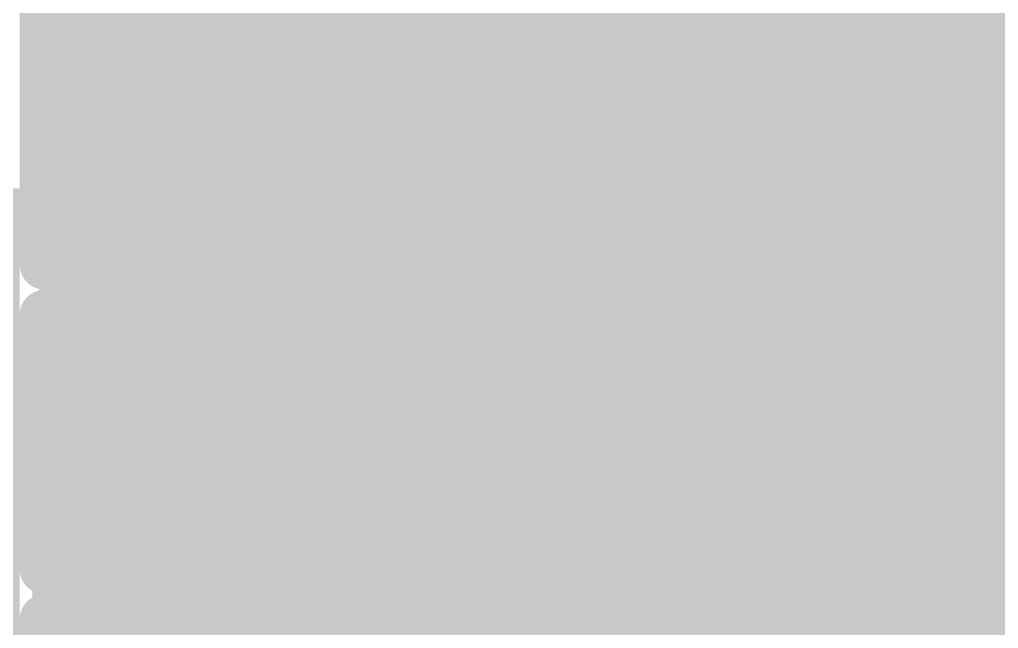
# Model space of a CAD drawing. Header units: millimetres. Extents: x 15 to 120, y 22 to 104.
# Drawn here: x 58.05 to 59.98, y 59.633 to 60.833 of the extents above; entities that cross this region are included whole.
import ezdxf

# ---------------------------------------------------------------- set-up
doc = ezdxf.new("R2010")
doc.units = ezdxf.units.MM
for name, color, linetype in [('BottomLayer', 5, 'Continuous'), ('BottomPaste', 16, 'Continuous'), ('BottomSolder', 6, 'Continuous'), ('Mechanical13', 56, 'Continuous'), ('Mechanical15', 56, 'Continuous'), ('MultiLayer', 9, 'Continuous'), ('TopLayer', 1, 'Continuous'), ('TopPaste', 8, 'Continuous'), ('TopSolder', 216, 'Continuous')]:
    doc.layers.add(name, color=color, linetype=linetype)

msp = doc.modelspace()

# ---------------------------------------------------------------- linework, layer by layer
at = {"layer": 'BottomLayer'}
for points, const_width in [([(58.44999994, 60.60000325999999), (58.44999994, 61.87500197999999)], 0.2499995), ([(59.15000108, 60.60000325999999), (59.15000108, 61.7000036)], 0.2999994), ([(58.44999994, 60.60000072), (58.44999994, 60.60000325999999)], 0.2499995), ([(58.44999994, 60.00000446), (58.44999994, 60.60000072)], 0.2499995), ([(59.15000108, 60.00000446), (59.15000108, 60.5749995)], 0.2999994), ([(59.15000108, 60.5749995), (59.15000108, 60.60000325999999)], 0.2499995), ([(59.84999968, 60.00000446), (59.84999968, 60.60000325999999)], 0.2499995), ([(59.15000108, 59.40000311999999), (59.15000108, 60.00000446)], 0.2999994), ([(58.44999994, 59.40000311999999), (58.44999994, 60.00000446)], 0.2499995), ([(59.84999968, 59.40000311999999), (59.84999968, 60.00000446)], 0.2499995)]:
    msp.add_lwpolyline(points, dxfattribs=dict(at, const_width=const_width))
for points, const_width in [([(59.0750025, 60.60000325999999, 1), (59.22499965999999, 60.60000325999999, 1)], 0.1499997), ([(58.26250221999999, 60.60000072, 1), (58.3875007, 60.60000072, 1)], 0.12499848), ([(58.3875007, 60.60000325999999, 1), (58.51249918, 60.60000325999999, 1)], 0.12499848), ([(58.3875007, 60.60000325999999, 1), (58.51249918, 60.60000325999999, 1)], 0.12499848), ([(58.3875007, 60.60000072, 1), (58.51249918, 60.60000072, 1)], 0.12499848), ([(58.3875007, 60.60000072, 1), (58.51249918, 60.60000072, 1)], 0.12499848), ([(58.51250172, 60.60000072, 1), (58.6375002, 60.60000072, 1)], 0.12499848), ([(59.0750025, 60.5749995, 1), (59.22499965999999, 60.5749995, 1)], 0.1499997), ([(59.08750183999999, 60.60000325999999, 1), (59.21250032, 60.60000325999999, 1)], 0.12499848), ([(59.78750044, 60.60000325999999, 1), (59.91249892, 60.60000325999999, 1)], 0.12499848), ([(58.96250082, 60.57500203999999, 1), (59.0874993, 60.57500203999999, 1)], 0.12499848), ([(59.08750183999999, 60.5749995, 1), (59.21250032, 60.5749995, 1)], 0.12499848), ([(59.63750074, 60.45000101999999, 1), (59.76249922, 60.45000101999999, 1)], 0.12499848), ([(59.91250145999999, 60.45000101999999, 1), (60.03749994, 60.45000101999999, 1)], 0.12499848), ([(58.26250221999999, 60.20000151999999, 1), (58.3875007, 60.20000151999999, 1)], 0.12499848), ([(59.23750154, 60.10000171999999, 1), (59.36250002, 60.10000171999999, 1)], 0.12499848), ([(59.0750025, 60.00000446, 1), (59.22499965999999, 60.00000446, 1)], 0.1499997), ([(59.0750025, 60.00000446, 1), (59.22499965999999, 60.00000446, 1)], 0.1499997), ([(58.3875007, 60.00000446, 1), (58.51249918, 60.00000446, 1)], 0.12499848), ([(58.3875007, 60.00000446, 1), (58.51249918, 60.00000446, 1)], 0.12499848), ([(58.41250192, 60.00000192, 1), (58.5375004, 60.00000192, 1)], 0.12499848), ([(59.63750074, 60.00000192, 1), (59.76249922, 60.00000192, 1)], 0.12499848), ([(59.78750044, 60.00000446, 1), (59.91249892, 60.00000446, 1)], 0.12499848), ([(59.78750044, 60.00000446, 1), (59.91249892, 60.00000446, 1)], 0.12499848), ([(59.91250145999999, 60.00000192, 1), (60.03749994, 60.00000192, 1)], 0.12499848), ([(59.13750174, 59.6250014, 1), (59.26250022, 59.6250014, 1)], 0.12499848)]:
    msp.add_lwpolyline(points, format="xyb", close=True, dxfattribs=dict(at, const_width=const_width))
for points in [[(58.69999944, 60.45000356), (58.69999944, 60.75000296), (58.20000044, 60.45000356), (58.20000044, 60.75000296)], [(59.40000058, 60.45000356), (59.40000058, 60.75000296), (58.90000157999999, 60.45000356), (58.90000157999999, 60.75000296)], [(60.09999918, 60.45000356), (60.09999918, 60.75000296), (59.60000017999999, 60.45000356), (59.60000017999999, 60.75000296)], [(58.69999944, 59.85000476), (58.69999944, 60.15000415999999), (58.20000044, 59.85000476), (58.20000044, 60.15000415999999)], [(59.40000058, 59.85000476), (59.40000058, 60.15000415999999), (58.90000157999999, 59.85000476), (58.90000157999999, 60.15000415999999)], [(60.09999918, 59.85000476), (60.09999918, 60.15000415999999), (59.60000017999999, 59.85000476), (59.60000017999999, 60.15000415999999)]]:
    msp.add_solid(points, dxfattribs=at)
at = {"layer": 'BottomPaste'}
for points in [[(58.69999944, 60.45000356), (58.69999944, 60.75000296), (58.20000044, 60.45000356), (58.20000044, 60.75000296)], [(58.69999944, 60.45000356), (58.69999944, 60.75000296), (58.20000044, 60.45000356), (58.20000044, 60.75000296)], [(59.40000058, 60.45000356), (59.40000058, 60.75000296), (58.90000157999999, 60.45000356), (58.90000157999999, 60.75000296)], [(59.40000058, 60.45000356), (59.40000058, 60.75000296), (58.90000157999999, 60.45000356), (58.90000157999999, 60.75000296)], [(60.09999918, 60.45000356), (60.09999918, 60.75000296), (59.60000017999999, 60.45000356), (59.60000017999999, 60.75000296)], [(60.09999918, 60.45000356), (60.09999918, 60.75000296), (59.60000017999999, 60.45000356), (59.60000017999999, 60.75000296)], [(58.69999944, 59.85000476), (58.69999944, 60.15000415999999), (58.20000044, 59.85000476), (58.20000044, 60.15000415999999)], [(58.69999944, 59.85000476), (58.69999944, 60.15000415999999), (58.20000044, 59.85000476), (58.20000044, 60.15000415999999)], [(59.40000058, 59.85000476), (59.40000058, 60.15000415999999), (58.90000157999999, 59.85000476), (58.90000157999999, 60.15000415999999)], [(59.40000058, 59.85000476), (59.40000058, 60.15000415999999), (58.90000157999999, 59.85000476), (58.90000157999999, 60.15000415999999)], [(60.09999918, 59.85000476), (60.09999918, 60.15000415999999), (59.60000017999999, 59.85000476), (59.60000017999999, 60.15000415999999)], [(60.09999918, 59.85000476), (60.09999918, 60.15000415999999), (59.60000017999999, 59.85000476), (59.60000017999999, 60.15000415999999)]]:
    msp.add_solid(points, dxfattribs=at)
at = {"layer": 'BottomSolder'}
for points in [[(58.74999934, 60.40000366), (58.74999934, 60.80000286), (58.15000053999999, 60.40000366), (58.15000053999999, 60.80000286)], [(58.74999934, 60.40000366), (58.74999934, 60.80000286), (58.15000053999999, 60.40000366), (58.15000053999999, 60.80000286)], [(59.45000048, 60.40000366), (59.45000048, 60.80000286), (58.85000168, 60.40000366), (58.85000168, 60.80000286)], [(59.45000048, 60.40000366), (59.45000048, 60.80000286), (58.85000168, 60.40000366), (58.85000168, 60.80000286)], [(60.14999907999999, 60.40000366), (60.14999907999999, 60.80000286), (59.55000028, 60.40000366), (59.55000028, 60.80000286)], [(60.14999907999999, 60.40000366), (60.14999907999999, 60.80000286), (59.55000028, 60.40000366), (59.55000028, 60.80000286)], [(58.74999934, 59.80000485999999), (58.74999934, 60.20000406), (58.15000053999999, 59.80000485999999), (58.15000053999999, 60.20000406)], [(58.74999934, 59.80000485999999), (58.74999934, 60.20000406), (58.15000053999999, 59.80000485999999), (58.15000053999999, 60.20000406)], [(59.45000048, 59.80000485999999), (59.45000048, 60.20000406), (58.85000168, 59.80000485999999), (58.85000168, 60.20000406)], [(59.45000048, 59.80000485999999), (59.45000048, 60.20000406), (58.85000168, 59.80000485999999), (58.85000168, 60.20000406)], [(60.14999907999999, 59.80000485999999), (60.14999907999999, 60.20000406), (59.55000028, 59.80000485999999), (59.55000028, 60.20000406)], [(60.14999907999999, 59.80000485999999), (60.14999907999999, 60.20000406), (59.55000028, 59.80000485999999), (59.55000028, 60.20000406)]]:
    msp.add_solid(points, dxfattribs=at)
at = {"layer": 'Mechanical13', "const_width": 0.0999998}
for points in [[(58.48500113999999, 60.43500232), (58.48500113999999, 60.7650042)], [(58.48500113999999, 60.7650042), (59.11499988, 60.7650042)], [(59.11499988, 60.43500232), (59.11499988, 60.7650042)], [(59.88500088, 60.43500232), (59.88500088, 60.7650042)], [(59.88500088, 60.7650042), (60.51499962, 60.7650042)], [(58.48500113999999, 60.43500232), (59.11499988, 60.43500232)], [(59.88500088, 60.43500232), (60.51499962, 60.43500232)], [(58.48500113999999, 59.83500351999999), (58.48500113999999, 60.1650054)], [(58.48500113999999, 60.1650054), (59.11499988, 60.1650054)], [(59.11499988, 59.83500351999999), (59.11499988, 60.1650054)], [(59.88500088, 59.83500351999999), (59.88500088, 60.1650054)], [(59.88500088, 60.1650054), (60.51499962, 60.1650054)], [(58.48500113999999, 59.83500351999999), (59.11499988, 59.83500351999999)], [(59.88500088, 59.83500351999999), (60.51499962, 59.83500351999999)]]:
    msp.add_lwpolyline(points, dxfattribs=at)
at = {"layer": 'Mechanical13', "const_width": 0.0499999}
for points in [[(58.46000246, 60.7650042, 1), (58.50999982, 60.7650042, 1)], [(58.46000246, 60.7650042, 1), (58.50999982, 60.7650042, 1)], [(59.0900012, 60.7650042, 1), (59.13999856, 60.7650042, 1)], [(59.0900012, 60.7650042, 1), (59.13999856, 60.7650042, 1)], [(59.8600022, 60.7650042, 1), (59.90999956, 60.7650042, 1)], [(59.8600022, 60.7650042, 1), (59.90999956, 60.7650042, 1)], [(58.46000246, 60.43500232, 1), (58.50999982, 60.43500232, 1)], [(58.46000246, 60.43500232, 1), (58.50999982, 60.43500232, 1)], [(59.0900012, 60.43500232, 1), (59.13999856, 60.43500232, 1)], [(59.0900012, 60.43500232, 1), (59.13999856, 60.43500232, 1)], [(59.8600022, 60.43500232, 1), (59.90999956, 60.43500232, 1)], [(59.8600022, 60.43500232, 1), (59.90999956, 60.43500232, 1)], [(58.46000246, 60.1650054, 1), (58.50999982, 60.1650054, 1)], [(58.46000246, 60.1650054, 1), (58.50999982, 60.1650054, 1)], [(59.0900012, 60.1650054, 1), (59.13999856, 60.1650054, 1)], [(59.0900012, 60.1650054, 1), (59.13999856, 60.1650054, 1)], [(59.8600022, 60.1650054, 1), (59.90999956, 60.1650054, 1)], [(59.8600022, 60.1650054, 1), (59.90999956, 60.1650054, 1)], [(58.46000246, 59.83500351999999, 1), (58.50999982, 59.83500351999999, 1)], [(58.46000246, 59.83500351999999, 1), (58.50999982, 59.83500351999999, 1)], [(59.0900012, 59.83500351999999, 1), (59.13999856, 59.83500351999999, 1)], [(59.0900012, 59.83500351999999, 1), (59.13999856, 59.83500351999999, 1)], [(59.8600022, 59.83500351999999, 1), (59.90999956, 59.83500351999999, 1)], [(59.8600022, 59.83500351999999, 1), (59.90999956, 59.83500351999999, 1)]]:
    msp.add_lwpolyline(points, format="xyb", close=True, dxfattribs=at)
at = {"layer": 'Mechanical15', "const_width": 0.0999998}
for points in [[(58.10000064, 60.35000376), (58.10000064, 60.85000276)], [(58.10000064, 60.85000276), (59.50000038, 60.85000276)], [(59.50000038, 60.35000376), (59.50000038, 60.85000276)], [(59.50000038, 60.85000276), (60.90000011999999, 60.85000276)], [(59.50000038, 60.35000376), (59.50000038, 60.85000276)], [(58.80000178, 60.43500232), (58.80000178, 60.7650042)], [(58.63500084, 60.60000325999999), (58.96500018, 60.60000325999999)], [(58.00000084, 59.50000292), (58.00000084, 60.50000345999999)], [(58.10000064, 60.35000376), (59.50000038, 60.35000376)], [(59.50000038, 60.35000376), (60.90000011999999, 60.35000376)], [(58.10000064, 59.75000496), (58.10000064, 60.25000395999999)], [(58.10000064, 60.25000395999999), (59.50000038, 60.25000395999999)], [(59.50000038, 59.75000496), (59.50000038, 60.25000395999999)], [(59.50000038, 60.25000395999999), (60.90000011999999, 60.25000395999999)], [(59.50000038, 59.75000496), (59.50000038, 60.25000395999999)], [(58.80000178, 59.83500351999999), (58.80000178, 60.1650054)], [(57.4999993, 60.00000192), (58.49999983999999, 60.00000192)], [(58.63500084, 60.00000446), (58.96500018, 60.00000446)], [(58.10000064, 59.75000496), (59.50000038, 59.75000496)], [(59.50000038, 59.75000496), (60.90000011999999, 59.75000496)], [(58.10000064, 59.15000362), (58.10000064, 59.65000262)], [(58.10000064, 59.65000262), (59.50000038, 59.65000262)], [(59.50000038, 59.15000362), (59.50000038, 59.65000262)], [(59.50000038, 59.65000262), (60.90000011999999, 59.65000262)], [(59.50000038, 59.15000362), (59.50000038, 59.65000262)]]:
    msp.add_lwpolyline(points, dxfattribs=at)
at = {"layer": 'Mechanical15', "const_width": 0.0499999}
for points in [[(58.07500195999999, 60.85000276, 1), (58.12499931999999, 60.85000276, 1)], [(58.07500195999999, 60.85000276, 1), (58.12499931999999, 60.85000276, 1)], [(59.4750017, 60.85000276, 1), (59.52499906, 60.85000276, 1)], [(59.4750017, 60.85000276, 1), (59.52499906, 60.85000276, 1)], [(59.4750017, 60.85000276, 1), (59.52499906, 60.85000276, 1)], [(59.4750017, 60.85000276, 1), (59.52499906, 60.85000276, 1)], [(58.7750031, 60.7650042, 1), (58.82500046, 60.7650042, 1)], [(58.61000215999999, 60.60000325999999, 1), (58.65999952, 60.60000325999999, 1)], [(58.94000149999999, 60.60000325999999, 1), (58.98999886, 60.60000325999999, 1)], [(58.7750031, 60.43500232, 1), (58.82500046, 60.43500232, 1)], [(58.07500195999999, 60.35000376, 1), (58.12499931999999, 60.35000376, 1)], [(58.07500195999999, 60.35000376, 1), (58.12499931999999, 60.35000376, 1)], [(59.4750017, 60.35000376, 1), (59.52499906, 60.35000376, 1)], [(59.4750017, 60.35000376, 1), (59.52499906, 60.35000376, 1)], [(59.4750017, 60.35000376, 1), (59.52499906, 60.35000376, 1)], [(59.4750017, 60.35000376, 1), (59.52499906, 60.35000376, 1)], [(58.07500195999999, 60.25000395999999, 1), (58.12499931999999, 60.25000395999999, 1)], [(58.07500195999999, 60.25000395999999, 1), (58.12499931999999, 60.25000395999999, 1)], [(59.4750017, 60.25000395999999, 1), (59.52499906, 60.25000395999999, 1)], [(59.4750017, 60.25000395999999, 1), (59.52499906, 60.25000395999999, 1)], [(59.4750017, 60.25000395999999, 1), (59.52499906, 60.25000395999999, 1)], [(59.4750017, 60.25000395999999, 1), (59.52499906, 60.25000395999999, 1)], [(58.7750031, 60.1650054, 1), (58.82500046, 60.1650054, 1)], [(58.47500116, 60.00000192, 1), (58.52499852, 60.00000192, 1)], [(58.61000215999999, 60.00000446, 1), (58.65999952, 60.00000446, 1)], [(58.94000149999999, 60.00000446, 1), (58.98999886, 60.00000446, 1)], [(58.7750031, 59.83500351999999, 1), (58.82500046, 59.83500351999999, 1)], [(58.07500195999999, 59.75000496, 1), (58.12499931999999, 59.75000496, 1)], [(58.07500195999999, 59.75000496, 1), (58.12499931999999, 59.75000496, 1)], [(59.4750017, 59.75000496, 1), (59.52499906, 59.75000496, 1)], [(59.4750017, 59.75000496, 1), (59.52499906, 59.75000496, 1)], [(59.4750017, 59.75000496, 1), (59.52499906, 59.75000496, 1)], [(59.4750017, 59.75000496, 1), (59.52499906, 59.75000496, 1)], [(58.07500195999999, 59.65000262, 1), (58.12499931999999, 59.65000262, 1)], [(58.07500195999999, 59.65000262, 1), (58.12499931999999, 59.65000262, 1)], [(59.4750017, 59.65000262, 1), (59.52499906, 59.65000262, 1)], [(59.4750017, 59.65000262, 1), (59.52499906, 59.65000262, 1)], [(59.4750017, 59.65000262, 1), (59.52499906, 59.65000262, 1)], [(59.4750017, 59.65000262, 1), (59.52499906, 59.65000262, 1)]]:
    msp.add_lwpolyline(points, format="xyb", close=True, dxfattribs=at)
at = {"layer": 'MultiLayer'}
for points, const_width in [([(59.6874981, 60.72500174, 1), (59.91249637999999, 60.72500174, 1)], 0.22499828), ([(58.26250221999999, 60.60000072, 1), (58.3875007, 60.60000072, 1)], 0.12499848), ([(58.51250172, 60.60000072, 1), (58.6375002, 60.60000072, 1)], 0.12499848), ([(58.5375004, 60.6000058, 1), (58.66249887999999, 60.6000058, 1)], 0.12499848), ([(59.33750134, 60.6000058, 1), (59.46249982, 60.6000058, 1)], 0.12499848), ([(58.96250082, 60.57500203999999, 1), (59.0874993, 60.57500203999999, 1)], 0.12499848), ([(58.66250142, 60.3749999, 1), (58.8874997, 60.3749999, 1)], 0.22499828), ([(59.63750074, 60.45000101999999, 1), (59.76249922, 60.45000101999999, 1)], 0.12499848), ([(59.91250145999999, 60.45000101999999, 1), (60.03749994, 60.45000101999999, 1)], 0.12499848), ([(58.1375012, 60.20000151999999, 1), (58.26249968, 60.20000151999999, 1)], 0.12499848), ([(58.26250221999999, 60.20000151999999, 1), (58.3875007, 60.20000151999999, 1)], 0.12499848), ([(58.93750214, 60.20000151999999, 1), (59.06250061999999, 60.20000151999999, 1)], 0.12499848), ([(59.73750054, 60.20000406, 1), (59.86249901999999, 60.20000406, 1)], 0.12499848), ([(59.23750154, 60.10000171999999, 1), (59.36250002, 60.10000171999999, 1)], 0.12499848), ([(58.0875013, 59.92499826, 1), (58.31249957999999, 59.92499826, 1)], 0.22499828), ([(58.41250192, 60.00000192, 1), (58.5375004, 60.00000192, 1)], 0.12499848), ([(58.98750204, 59.89999958, 1), (59.21250032, 59.89999958, 1)], 0.22499828), ([(59.63750074, 60.00000192, 1), (59.76249922, 60.00000192, 1)], 0.12499848), ([(59.91250145999999, 60.00000192, 1), (60.03749994, 60.00000192, 1)], 0.12499848), ([(58.1375012, 59.79999977999999, 1), (58.26249968, 59.79999977999999, 1)], 0.12499848), ([(58.53750294, 59.80000485999999, 1), (58.66250142, 59.80000485999999, 1)], 0.12499848), ([(59.33750134, 59.80000485999999, 1), (59.46249982, 59.80000485999999, 1)], 0.12499848), ([(58.68750264, 59.60000017999999, 1), (58.91250092, 59.60000017999999, 1)], 0.22499828), ([(59.13750174, 59.6250014, 1), (59.26250022, 59.6250014, 1)], 0.12499848)]:
    msp.add_lwpolyline(points, format="xyb", close=True, dxfattribs=dict(at, const_width=const_width))
at = {"layer": 'TopLayer'}
for points, const_width in [([(59.40000058, 60.60000325999999), (59.40000058, 61.40000165999999)], 0.1999996), ([(58.60000218, 60.60000325999999), (59.00000137999999, 61.00000246)], 0.1999996), ([(59.00000137999999, 61.00000246), (59.40000058, 60.60000325999999)], 0.1999996), ([(58.59999964, 59.80000232), (58.59999964, 60.60000325999999)], 0.1999996), ([(58.59999964, 60.60000325999999), (58.60000218, 60.60000325999999)], 0.1999996), ([(58.60000218, 60.60000325999999), (59.00000137999999, 60.20000151999999)], 0.1999996), ([(59.00000137999999, 60.20000151999999), (59.40000058, 60.60000072)], 0.1999996), ([(59.40000058, 60.60000072), (59.40000058, 60.60000325999999)], 0.1999996), ([(59.40000058, 60.60000325999999), (60.20000151999999, 60.60000325999999)], 0.1999996), ([(59.40000058, 59.80000485999999), (59.40000058, 60.60000072)], 0.1999996), ([(59.40000058, 60.60000072), (59.79999977999999, 60.20000151999999)], 0.1999996), ([(58.20000044, 59.40000311999999), (58.20000044, 60.20000151999999)], 0.2499995), ([(58.60000218, 59.80000232), (59.00000137999999, 60.20000151999999)], 0.1999996), ([(59.00000137999999, 60.20000151999999), (59.40000058, 59.80000232)], 0.1999996), ([(59.40000058, 59.80000232), (59.79999977999999, 60.20000151999999)], 0.1999996), ([(59.79999977999999, 60.20000151999999), (60.20000151999999, 60.20000151999999)], 0.1999996), ([(58.59999964, 59.80000232), (58.60000218, 59.80000232)], 0.1999996), ([(58.60000218, 59.80000232), (59.00000137999999, 59.40000311999999)], 0.1999996), ([(58.60000218, 59.80000232), (58.99999884, 59.40000311999999)], 0.1999996), ([(59.00000137999999, 59.40000311999999), (59.40000058, 59.80000232)], 0.1999996), ([(59.40000058, 59.80000232), (59.40000058, 59.80000485999999)], 0.1999996), ([(59.40000058, 59.00000392), (59.40000058, 59.80000232)], 0.1999996)]:
    msp.add_lwpolyline(points, dxfattribs=dict(at, const_width=const_width))
for points, const_width in [([(58.52500105999999, 60.60000325999999, 1), (58.67499822, 60.60000325999999, 1)], 0.1499997), ([(59.325002, 60.60000325999999, 1), (59.47499916, 60.60000325999999, 1)], 0.1499997), ([(58.5375004, 60.6000058, 1), (58.66249887999999, 60.6000058, 1)], 0.12499848), ([(59.33750134, 60.6000058, 1), (59.46249982, 60.6000058, 1)], 0.12499848), ([(58.54999974, 60.60000325999999, 1), (58.64999954, 60.60000325999999, 1)], 0.0999998), ([(58.54999974, 60.60000325999999, 1), (58.64999954, 60.60000325999999, 1)], 0.0999998), ([(58.55000227999999, 60.60000325999999, 1), (58.65000208, 60.60000325999999, 1)], 0.0999998), ([(58.55000227999999, 60.60000325999999, 1), (58.65000208, 60.60000325999999, 1)], 0.0999998), ([(58.55000227999999, 60.60000325999999, 1), (58.65000208, 60.60000325999999, 1)], 0.0999998), ([(59.35000067999999, 60.60000325999999, 1), (59.45000048, 60.60000325999999, 1)], 0.0999998), ([(59.35000067999999, 60.60000325999999, 1), (59.45000048, 60.60000325999999, 1)], 0.0999998), ([(59.35000067999999, 60.60000325999999, 1), (59.45000048, 60.60000325999999, 1)], 0.0999998), ([(59.35000067999999, 60.60000325999999, 1), (59.45000048, 60.60000325999999, 1)], 0.0999998), ([(59.35000067999999, 60.60000072, 1), (59.45000048, 60.60000072, 1)], 0.0999998), ([(59.35000067999999, 60.60000072, 1), (59.45000048, 60.60000072, 1)], 0.0999998), ([(59.35000067999999, 60.60000072, 1), (59.45000048, 60.60000072, 1)], 0.0999998), ([(59.35000067999999, 60.60000072, 1), (59.45000048, 60.60000072, 1)], 0.0999998), ([(58.12500186, 60.20000151999999, 1), (58.27499902, 60.20000151999999, 1)], 0.1499997), ([(58.92500279999999, 60.20000151999999, 1), (59.07499996, 60.20000151999999, 1)], 0.1499997), ([(59.72500119999999, 60.20000151999999, 1), (59.87499836, 60.20000151999999, 1)], 0.1499997), ([(58.1375012, 60.20000151999999, 1), (58.26249968, 60.20000151999999, 1)], 0.12499848), ([(58.1375012, 60.20000151999999, 1), (58.26249968, 60.20000151999999, 1)], 0.12499848), ([(58.93750214, 60.20000151999999, 1), (59.06250061999999, 60.20000151999999, 1)], 0.12499848), ([(59.73750054, 60.20000406, 1), (59.86249901999999, 60.20000406, 1)], 0.12499848), ([(58.95000148, 60.20000151999999, 1), (59.05000128, 60.20000151999999, 1)], 0.0999998), ([(58.95000148, 60.20000151999999, 1), (59.05000128, 60.20000151999999, 1)], 0.0999998), ([(58.95000148, 60.20000151999999, 1), (59.05000128, 60.20000151999999, 1)], 0.0999998), ([(58.95000148, 60.20000151999999, 1), (59.05000128, 60.20000151999999, 1)], 0.0999998), ([(59.74999988, 60.20000151999999, 1), (59.84999968, 60.20000151999999, 1)], 0.0999998), ([(59.74999988, 60.20000151999999, 1), (59.84999968, 60.20000151999999, 1)], 0.0999998), ([(59.74999988, 60.20000151999999, 1), (59.84999968, 60.20000151999999, 1)], 0.0999998), ([(58.52500105999999, 59.80000232, 1), (58.67499822, 59.80000232, 1)], 0.1499997), ([(59.325002, 59.80000232, 1), (59.47499916, 59.80000232, 1)], 0.1499997), ([(58.53750294, 59.80000485999999, 1), (58.66250142, 59.80000485999999, 1)], 0.12499848), ([(59.33750134, 59.80000485999999, 1), (59.46249982, 59.80000485999999, 1)], 0.12499848), ([(58.54999974, 59.80000232, 1), (58.64999954, 59.80000232, 1)], 0.0999998), ([(58.54999974, 59.80000232, 1), (58.64999954, 59.80000232, 1)], 0.0999998), ([(58.55000227999999, 59.80000232, 1), (58.65000208, 59.80000232, 1)], 0.0999998), ([(58.55000227999999, 59.80000232, 1), (58.65000208, 59.80000232, 1)], 0.0999998), ([(58.55000227999999, 59.80000232, 1), (58.65000208, 59.80000232, 1)], 0.0999998), ([(58.55000227999999, 59.80000232, 1), (58.65000208, 59.80000232, 1)], 0.0999998), ([(59.35000067999999, 59.80000485999999, 1), (59.45000048, 59.80000485999999, 1)], 0.0999998), ([(59.35000067999999, 59.80000485999999, 1), (59.45000048, 59.80000485999999, 1)], 0.0999998), ([(59.35000067999999, 59.80000232, 1), (59.45000048, 59.80000232, 1)], 0.0999998), ([(59.35000067999999, 59.80000232, 1), (59.45000048, 59.80000232, 1)], 0.0999998), ([(59.35000067999999, 59.80000232, 1), (59.45000048, 59.80000232, 1)], 0.0999998), ([(59.35000067999999, 59.80000232, 1), (59.45000048, 59.80000232, 1)], 0.0999998), ([(59.35000067999999, 59.80000232, 1), (59.45000048, 59.80000232, 1)], 0.0999998)]:
    msp.add_lwpolyline(points, format="xyb", close=True, dxfattribs=dict(at, const_width=const_width))
at = {"layer": 'TopPaste', "const_width": 0.1499997}
for points in [[(58.52500105999999, 60.60000325999999, 1), (58.67499822, 60.60000325999999, 1)], [(58.52500105999999, 60.60000325999999, 1), (58.67499822, 60.60000325999999, 1)], [(59.325002, 60.60000325999999, 1), (59.47499916, 60.60000325999999, 1)], [(59.325002, 60.60000325999999, 1), (59.47499916, 60.60000325999999, 1)], [(58.12500186, 60.20000151999999, 1), (58.27499902, 60.20000151999999, 1)], [(58.12500186, 60.20000151999999, 1), (58.27499902, 60.20000151999999, 1)], [(58.92500279999999, 60.20000151999999, 1), (59.07499996, 60.20000151999999, 1)], [(58.92500279999999, 60.20000151999999, 1), (59.07499996, 60.20000151999999, 1)], [(59.72500119999999, 60.20000151999999, 1), (59.87499836, 60.20000151999999, 1)], [(59.72500119999999, 60.20000151999999, 1), (59.87499836, 60.20000151999999, 1)], [(58.52500105999999, 59.80000232, 1), (58.67499822, 59.80000232, 1)], [(58.52500105999999, 59.80000232, 1), (58.67499822, 59.80000232, 1)], [(59.325002, 59.80000232, 1), (59.47499916, 59.80000232, 1)], [(59.325002, 59.80000232, 1), (59.47499916, 59.80000232, 1)]]:
    msp.add_lwpolyline(points, format="xyb", close=True, dxfattribs=at)
at = {"layer": 'TopSolder', "const_width": 0.10999978}
for points in [[(58.54500101999999, 60.60000325999999, 1), (58.65499826, 60.60000325999999, 1)], [(58.54500101999999, 60.60000325999999, 1), (58.65499826, 60.60000325999999, 1)], [(59.34500196, 60.60000325999999, 1), (59.4549992, 60.60000325999999, 1)], [(59.34500196, 60.60000325999999, 1), (59.4549992, 60.60000325999999, 1)], [(58.14500182, 60.20000151999999, 1), (58.25499906, 60.20000151999999, 1)], [(58.14500182, 60.20000151999999, 1), (58.25499906, 60.20000151999999, 1)], [(58.94500275999999, 60.20000151999999, 1), (59.055, 60.20000151999999, 1)], [(58.94500275999999, 60.20000151999999, 1), (59.055, 60.20000151999999, 1)], [(59.74500115999999, 60.20000151999999, 1), (59.8549984, 60.20000151999999, 1)], [(59.74500115999999, 60.20000151999999, 1), (59.8549984, 60.20000151999999, 1)], [(58.54500101999999, 59.80000232, 1), (58.65499826, 59.80000232, 1)], [(58.54500101999999, 59.80000232, 1), (58.65499826, 59.80000232, 1)], [(59.34500196, 59.80000232, 1), (59.4549992, 59.80000232, 1)], [(59.34500196, 59.80000232, 1), (59.4549992, 59.80000232, 1)]]:
    msp.add_lwpolyline(points, format="xyb", close=True, dxfattribs=at)

doc.saveas('drawing.dxf')
